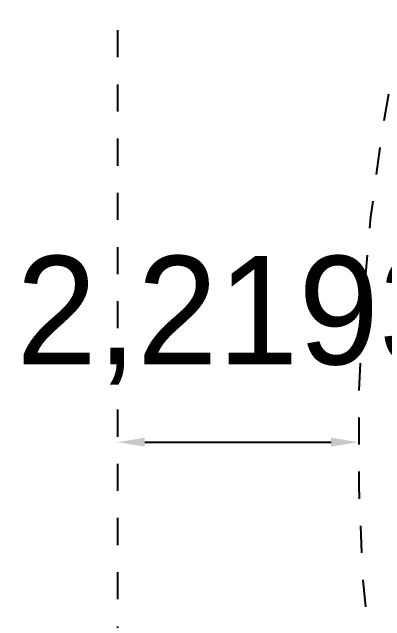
# Model space of a CAD drawing. Header units: millimetres. Extents: x -1 to 276, y -26 to 224.
# Drawn here: x -0.97 to 2.46, y 19.3 to 24.92 of the extents above; entities that cross this region are included whole.
import ezdxf

# ---------------------------------------------------------------- set-up
doc = ezdxf.new("R2010")
doc.units = ezdxf.units.MM
doc.linetypes.add('DASHED', pattern=[0.5, 0.25, -0.25])
for name, color, linetype in [('DIMS', 3, 'Continuous'), ('RINGS', 1, 'DASHED'), ('WAFER', 1, 'DASHED')]:
    doc.layers.add(name, color=color, linetype=linetype)
doc.dimstyles.new('EZ_DIM', dxfattribs={"dimtxt": 2.5, "dimasz": 2.5, "dimexe": 1.25, "dimexo": 0.625, "dimtad": 1, "dimdec": 4, "dimzin": 0, "dimcen": 2.5, "dimazin": 3, "dimtfac": 1, "dimtmove": 0, "dimatfit": 3})

# ---------------------------------------------------------------- blocks, each defined once
blk = doc.blocks.new('_CLOSEDFILLED')
at = {"color": 0, "linetype": 'BYBLOCK'}
blk.add_solid([(-1, 0.164), (0, 0), (-1, -0.164)], dxfattribs=at)
blk = doc.blocks.new('*D2')
for p, q in [((0, 20.94925), (0, 20.94925)), ((0.25, 20.94925), (1.96925, 20.94925)), ((2.21925, 20.94925), (2.21925, 20.94925))]:
    blk.add_line(p, q)
at = {"layer": 'Defpoints'}
for p in [(0, 20.94925), (0, 20.94925), (2.21925, 20.94925)]:
    blk.add_point(p, dxfattribs=at)
at = {"layer": 'DIMS', "xscale": 0.25, "yscale": 0.25, "rotation": 180}
blk.add_blockref('_CLOSEDFILLED', (0, 20.94925), dxfattribs=at)
at = {"layer": 'DIMS', "xscale": 0.25, "yscale": 0.25}
blk.add_blockref('_CLOSEDFILLED', (2.21925, 20.94925), dxfattribs=at)
at = {"layer": 'DIMS', "insert": (1.109625, 22.07425), "char_height": 1, "attachment_point": 5}
blk.add_mtext('2,2193', dxfattribs=at)

msp = doc.modelspace()

# ---------------------------------------------------------------- linework, layer by layer
at = {"layer": 'RINGS', "linetype": 'DASHED'}
msp.add_arc((20.94925, 20.94925), 18.73, 60, 30, dxfattribs=at)
at = {"layer": 'WAFER'}
msp.add_lwpolyline([(0, 0), (158.75, 0), (158.75, 158.75), (0, 158.75), (0, 0)], dxfattribs=at)

# ---------------------------------------------------------------- dimensions: what is measured, and where the dimension line sits
at = {"layer": 'DIMS'}
dim = msp.add_linear_dim(base=(0, 20.94925), p1=(0, 20.94925), p2=(2.21925, 20.94925), dimstyle='EZ_DIM', dxfattribs=at)
dim.commit()
dim.dimension.update_dxf_attribs({"geometry": '*D2', "text_midpoint": (1.109625, 22.07425)})

doc.saveas('drawing.dxf')
